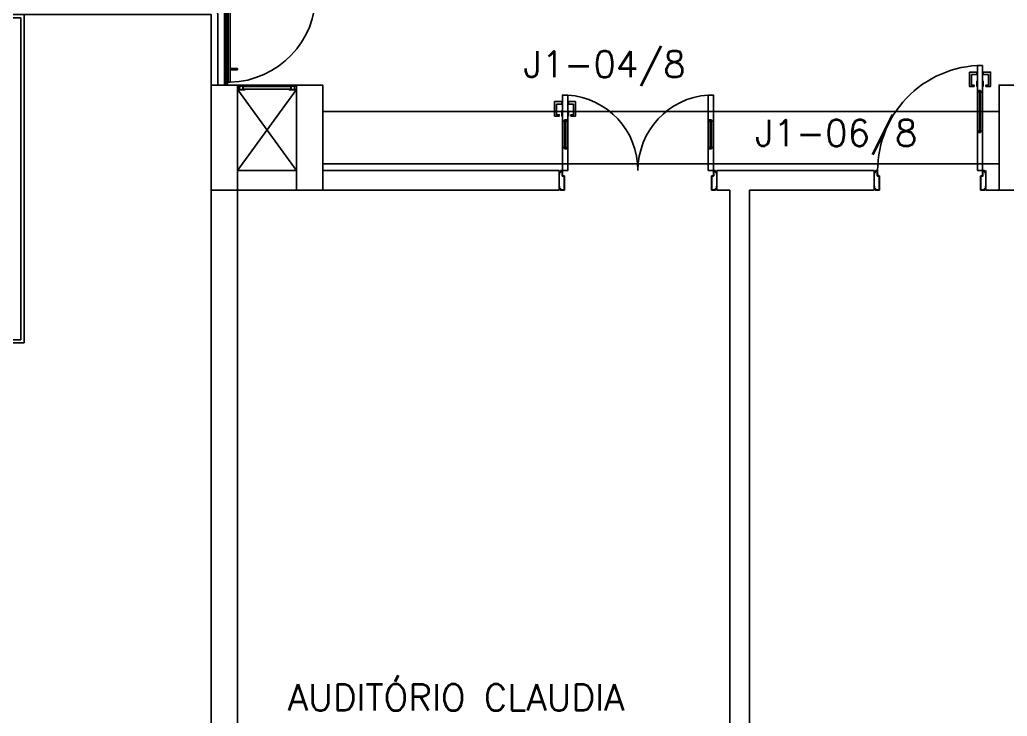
# Model space of a CAD drawing. Header units: millimetres. Extents: x 2801 to 3319, y 1187 to 1422.
# Drawn here: x 2976.87 to 2984.39, y 1346.27 to 1351.57 of the extents above; entities that cross this region are included whole.
import ezdxf

# ---------------------------------------------------------------- set-up
doc = ezdxf.new("R2010")
doc.units = ezdxf.units.MM
doc.linetypes.add('DASHDOT2', pattern=[0.5, 0.25, -0.125, 0, -0.125])
doc.linetypes.add('HIDDEN', pattern=[0.375, 0.25, -0.125])
for name, color, linetype in [('AR-ALV', 2, 'Continuous'), ('AR-CORRIMAO-V', 2, 'Continuous'), ('AR-DASH', 1, 'DASHDOT2'), ('AR-ESCADA', 2, 'Continuous'), ('AR-ESQ', 1, 'Continuous'), ('AR-ESTC', 3, 'Continuous'), ('AR-PISO', 1, 'Continuous'), ('AR-PORTA', 1, 'Continuous'), ('AR-PROJ', 1, 'HIDDEN'), ('AR-SHAFT', 1, 'Continuous'), ('AR-TXTCONG', 2, 'Continuous'), ('AR-VIDRO', 1, 'Continuous'), ('DT-ESQ-BAGUETE-C', 2, 'Continuous'), ('DT-ESQ-PERFIL CADEIRA-C', 2, 'Continuous'), ('DT-ESQ-PERFIL CADEIRA-V', 1, 'Continuous'), ('DT-ESQ-VENEZIANA-C', 2, 'Continuous'), ('DT-ESQ-VENEZIANA-V', 2, 'Continuous'), ('ELEV1', 2, 'Continuous'), ('ENDEREÇO', 2, 'Continuous'), ('maçaneta', 1, 'Continuous'), ('montantes', 1, 'Continuous'), ('mov', 1, 'Continuous'), ('PM-PERFIL U-C', 2, 'Continuous'), ('PM-VIDRO', 1, 'Continuous'), ('pm1', 2, 'Continuous'), ('pm2', 2, 'Continuous'), ('TEXTO', 2, 'Continuous')]:
    doc.layers.add(name, color=color, linetype=linetype)
doc.styles.add('S12', font='simplex.shx', dxfattribs={"width": 1.1, "height": 0.12})
doc.styles.add('UNB-100', font='simplex.shx', dxfattribs={"height": 0.2})
doc.styles.add('UNB1-100', font='simplex.shx', dxfattribs={"height": 0.2})

# ---------------------------------------------------------------- blocks, each defined once
blk = doc.blocks.new('EF01-P')
at = {"layer": 'DT-ESQ-BAGUETE-C', "ltscale": 0.1}
for points in [[(0.0015, 0.035), (0.015, 0.035), (0.015, 0.0335), (0.0015, 0.0335), (0.0015, 0.005), (0.015, 0.005), (0.015, 0.0035), (0.0015, 0.0035, -0.414214), (0, 0.005), (0, 0.0335, -0.414214)], [(0.4485, 0.035), (0.435, 0.035), (0.435, 0.0335), (0.4485, 0.0335), (0.4485, 0.005), (0.435, 0.005), (0.435, 0.0035), (0.4485, 0.0035, 0.414214), (0.45, 0.005), (0.45, 0.0335, 0.414214)]]:
    blk.add_lwpolyline(points, format="xyb", close=True, dxfattribs=at)
at = {"layer": 'DT-ESQ-PERFIL CADEIRA-C', "color": 2, "ltscale": 0.1}
for points in [[(0.01, 0.0015), (0.01, 0.003), (0.0015, 0.003, 1), (0.0015, 0), (0.015, 0, 0.414214), (0.0165, 0.0015), (0.0165, 0.0335), (0.043, 0.0335)], [(0.407, 0.0065), (0.432, 0.0065), (0.432, 0.0165), (0.4335, 0.0165), (0.4335, 0.0065, -0.414214), (0.432, 0.005), (0.407, 0.005), (0.3935, 0.005, -1), (0.3935, 0.008), (0.407, 0.008), (0.407, 0.02), (0.407, 0.032), (0.3935, 0.032, -1), (0.3935, 0.035), (0.407, 0.035), (0.4335, 0.035, -0.414214), (0.435, 0.0335), (0.435, 0.0015), (0.4485, 0.0015)]]:
    blk.add_lwpolyline(points, format="xyb", dxfattribs=at)
at = {"layer": 'DT-ESQ-PERFIL CADEIRA-C', "ltscale": 0.1}
for points in [[(0.043, 0.0065), (0.018, 0.0065), (0.018, 0.0165), (0.0165, 0.0165), (0.0165, 0.0065, 0.414214), (0.018, 0.005), (0.043, 0.005), (0.0565, 0.005, 1), (0.0565, 0.008), (0.043, 0.008), (0.043, 0.02), (0.043, 0.032), (0.0565, 0.032, 1), (0.0565, 0.035), (0.043, 0.035), (0.0165, 0.035, 0.414214), (0.015, 0.0335), (0.015, 0.0015), (0.0015, 0.0015)], [(0.0415, 0.02), (0.0415, 0.032, -0.414214), (0.043, 0.0335), (0.0565, 0.0335)], [(0.0415, 0.02), (0.0415, 0.008, 0.414214), (0.043, 0.0065), (0.0565, 0.0065)], [(0.4085, 0.02), (0.4085, 0.032, 0.414214), (0.407, 0.0335), (0.3935, 0.0335)], [(0.4085, 0.02), (0.4085, 0.008, -0.414214), (0.407, 0.0065), (0.3935, 0.0065)], [(0.44, 0.0015), (0.44, 0.003), (0.4485, 0.003, -1), (0.4485, 0), (0.435, 0, -0.414214), (0.4335, 0.0015), (0.4335, 0.0335), (0.407, 0.0335)]]:
    blk.add_lwpolyline(points, format="xyb", dxfattribs=at)
at = {"layer": 'DT-ESQ-PERFIL CADEIRA-V', "ltscale": 0.1}
blk.add_line((0.015, 0), (0.435, 0), dxfattribs=at)
at = {"layer": 'DT-ESQ-VENEZIANA-C', "ltscale": 0.1}
for p, q in [((0.043, 0.0105), (0.407, 0.0105)), ((0.043, 0.009), (0.407, 0.009))]:
    blk.add_line(p, q, dxfattribs=at)
at = {"layer": 'DT-ESQ-VENEZIANA-V', "ltscale": 0.1}
blk.add_line((0.043, 0.031), (0.407, 0.031), dxfattribs=at)
blk = doc.blocks.new('PV1')
at = {"layer": 'AR-VIDRO'}
for p, q in [((0.6825, 0.02), (0.005, 0.02)), ((0.6825, 0.005), (0.005, 0.005)), ((0.0215, 0.0443), (0.0215, 0.0293)), ((0.0215, 0.0443), (0.6875, 0.0443)), ((0.0215, 0.0293), (0.6875, 0.0293)), ((2.7035, 0.0443), (2.0375, 0.0443)), ((2.7035, 0.0293), (2.0375, 0.0293)), ((2.0425, 0.02), (2.72, 0.02)), ((2.0425, 0.005), (2.72, 0.005)), ((2.7035, 0.0443), (2.7035, 0.0293))]:
    blk.add_line(p, q, dxfattribs=at)
at = {"layer": 'maçaneta'}
for p, q in [((0.1165, 0.0993), (0.1265, 0.0993)), ((0.1165, 0.0493), (0.1165, 0.0993)), ((0.1265, 0.0493), (0.1265, 0.0993)), ((2.5985, 0.0493), (2.5985, 0.0993)), ((2.6085, 0.0993), (2.5985, 0.0993)), ((2.6085, 0.0493), (2.6085, 0.0993)), ((0.1115, 0.0443), (0.1115, 0.0493)), ((0.1115, 0.0493), (0.1315, 0.0493)), ((0.1315, 0.0443), (0.1315, 0.0493)), ((2.6135, 0.0493), (2.5935, 0.0493)), ((2.5935, 0.0443), (2.5935, 0.0493)), ((2.6135, 0.0443), (2.6135, 0.0493))]:
    blk.add_line(p, q, dxfattribs=at)
at = {"layer": 'montantes'}
for p, q in [((0, 0), (0, 0.025)), ((0, 0.025), (0.02, 0.025)), ((0, 0), (0.02, 0)), ((0.005, 0.005), (0.005, 0.02)), ((0.02, 0.02), (0.02, 0.025)), ((0.02, 0), (0.02, 0.005)), ((0.6425, 0.0493), (0.6925, 0.0493)), ((0.6425, 0.025), (0.6925, 0.025)), ((0.6875, 0.025), (0.6675, 0.025)), ((0.6675, 0.02), (0.6675, 0.025)), ((0.6675, 0), (0.6675, 0.005)), ((0.6875, 0), (0.6675, 0)), ((0.6825, 0.005), (0.6825, 0.02)), ((0.6875, 0.0443), (0.6875, 0.0293)), ((0.6875, 0), (0.6875, 0.025)), ((0.6925, 0.0493), (0.6925, 0.025)), ((2.0325, 0.0493), (2.0325, 0.025)), ((2.0825, 0.0493), (2.0325, 0.0493)), ((2.0825, 0.025), (2.0325, 0.025)), ((2.0375, 0.0443), (2.0375, 0.0293)), ((2.0375, 0.025), (2.0575, 0.025)), ((2.0375, 0), (2.0375, 0.025)), ((2.0375, 0), (2.0575, 0)), ((2.0425, 0.005), (2.0425, 0.02)), ((2.0575, 0.02), (2.0575, 0.025)), ((2.0575, 0), (2.0575, 0.005)), ((2.705, 0.02), (2.705, 0.025)), ((2.725, 0.025), (2.705, 0.025)), ((2.705, 0), (2.705, 0.005)), ((2.725, 0), (2.705, 0)), ((2.72, 0.005), (2.72, 0.02)), ((2.725, 0), (2.725, 0.025))]:
    blk.add_line(p, q, dxfattribs=at)
for centre in [(0.6925, 0.02), (2.0325, 0.02)]:
    blk.add_circle(centre, 0.005, dxfattribs=at)
for centre, start, end in [((0.6425, 0.0443), 90, 180), ((0.6425, 0.03), 180, 270), ((2.0825, 0.0443), 0, 90), ((2.0825, 0.03), 270, 0)]:
    blk.add_arc(centre, 0.005, start, end, dxfattribs=at)
at = {"layer": 'mov'}
for centre, start, end in [((0.692, 0.025), 0, 178.35472), ((2.033, 0.025), 1.64528, 180)]:
    blk.add_arc(centre, 0.6705, start, end, dxfattribs=at)
blk = doc.blocks.new('PM3V-B')
at = {"layer": 'maçaneta'}
for points in [[(0.02, 0.9), (-0.035, 0.9), (-0.035, 0.79), (0, 0.79), (0, 0.8), (-0.02, 0.8), (-0.02, 0.8785, -0.414214), (-0.0185, 0.88), (0.02, 0.88)], [(0.125, 0.9), (0.07, 0.9), (0.07, 0.88), (0.1085, 0.88, -0.414214), (0.11, 0.8785), (0.11, 0.8), (0.09, 0.8), (0.09, 0.79), (0.125, 0.79)]]:
    blk.add_lwpolyline(points, format="xyb", close=True, dxfattribs=at)
for points in [[(0.02, 0.79), (0.02, 0.83), (0.025, 0.83), (0.025, 0.79)], [(0.07, 0.79), (0.07, 0.83), (0.065, 0.83), (0.065, 0.79)]]:
    blk.add_lwpolyline(points, close=True, dxfattribs=at)
at = {"layer": 'mov'}
blk.add_arc((0.025, 0.15), 0.8, 356.84716, 90, dxfattribs=at)
at = {"layer": 'PM-PERFIL U-C'}
for p, q in [((0, 0.12), (0, 0.1385)), ((0.002, 0.12), (0, 0.12)), ((0.0015, 0.14), (0.01, 0.14)), ((0.002, 0.138), (0.002, 0.12)), ((0.0105, 0.138), (0.002, 0.138)), ((0.01, 0.14), (0.01, 0.1485)), ((0.0115, 0.15), (0.0235, 0.15)), ((0.012, 0.148), (0.012, 0.1395)), ((0.023, 0.148), (0.012, 0.148)), ((0.023, 0.1085), (0.023, 0.148)), ((0.038, 0.107), (0.0245, 0.107)), ((0.025, 0.15), (0.025, 0.109)), ((0.025, 0.1485), (0.025, 0.109)), ((0.025, 0.109), (0.035, 0.109)), ((0.0385, 0.109), (0.025, 0.109)), ((0.038, 0.107), (0.038, 0.002)), ((0.04, 0.1075), (0.04, 0.0015)), ((0.81, 0.1075), (0.81, 0.0015)), ((0.8115, 0.109), (0.825, 0.109)), ((0.812, 0.107), (0.8255, 0.107)), ((0.812, 0.107), (0.812, 0.002)), ((0.8252, 0.109), (0.8152, 0.109)), ((0.825, 0.1485), (0.825, 0.109)), ((0.8385, 0.15), (0.8265, 0.15)), ((0.827, 0.148), (0.838, 0.148)), ((0.827, 0.1085), (0.827, 0.148)), ((0.838, 0.148), (0.838, 0.1395)), ((0.8395, 0.138), (0.848, 0.138)), ((0.84, 0.14), (0.84, 0.1485)), ((0.8485, 0.14), (0.84, 0.14)), ((0.848, 0.138), (0.848, 0.12)), ((0.848, 0.12), (0.85, 0.12)), ((0.85, 0.12), (0.85, 0.1385)), ((0, 0.03), (0.002, 0.03)), ((0, 0.0115), (0, 0.03)), ((0.01, 0.01), (0.0015, 0.01)), ((0.002, 0.03), (0.002, 0.012)), ((0.002, 0.012), (0.0105, 0.012)), ((0.01, 0.0015), (0.01, 0.01)), ((0.0385, 0), (0.0115, 0)), ((0.012, 0.0105), (0.012, 0.002)), ((0.012, 0.002), (0.038, 0.002)), ((0.8115, 0), (0.8385, 0)), ((0.838, 0.002), (0.812, 0.002)), ((0.8152, 0), (0.8402, 0)), ((0.838, 0.0105), (0.838, 0.002)), ((0.848, 0.012), (0.8395, 0.012)), ((0.84, 0.0015), (0.84, 0.01)), ((0.84, 0.01), (0.8485, 0.01)), ((0.8402, 0.01), (0.8502, 0.01)), ((0.8402, 0), (0.8402, 0.01)), ((0.85, 0.03), (0.848, 0.03)), ((0.848, 0.03), (0.848, 0.012)), ((0.85, 0.0115), (0.85, 0.03))]:
    blk.add_line(p, q, dxfattribs=at)
for centre, start, end in [((0.0015, 0.1385), 90, 180), ((0.0115, 0.1485), 90, 180), ((0.0105, 0.1395), 270, 0), ((0.0245, 0.1085), 180, 270), ((0.0235, 0.1485), 360, 90), ((0.0385, 0.1075), 0, 90), ((0.8115, 0.1075), 90, 180), ((0.8265, 0.1485), 90, 180), ((0.8255, 0.1085), 270, 0), ((0.8395, 0.1395), 180, 270), ((0.8385, 0.1485), 0, 90), ((0.8485, 0.1385), 0, 90), ((0.0015, 0.0115), 180, 270), ((0.0115, 0.0015), 180, 270), ((0.0105, 0.0105), 0, 90), ((0.0385, 0.0015), 269.93864, 0), ((0.8115, 0.0015), 180, 270.06136), ((0.8395, 0.0105), 90, 180), ((0.8385, 0.0015), 270, 0), ((0.8485, 0.0115), 270, 0)]:
    blk.add_arc(centre, 0.0015, start, end, dxfattribs=at)
at = {"layer": 'PM-VIDRO'}
for p, q in [((0.04, 0.45), (0.04, 0.75)), ((0.05, 0.75), (0.05, 0.45))]:
    blk.add_line(p, q, dxfattribs=at)
at = {"layer": 'pm1'}
for p, q in [((0.025, 0.95), (0.065, 0.95)), ((0.025, 0.75), (0.025, 0.95)), ((0.065, 0.95), (0.065, 0.76)), ((0.065, 0.76), (0.04, 0.76)), ((0.04, 0.75), (0.04, 0.76)), ((0.05, 0.76), (0.05, 0.75)), ((0.065, 0.76), (0.065, 0.75)), ((0.04, 0.75), (0.025, 0.75)), ((0.065, 0.75), (0.05, 0.75)), ((0.025, 0.15), (0.025, 0.45)), ((0.04, 0.45), (0.025, 0.45)), ((0.04, 0.44), (0.04, 0.45)), ((0.065, 0.44), (0.04, 0.44)), ((0.065, 0.45), (0.05, 0.45)), ((0.05, 0.45), (0.05, 0.44)), ((0.065, 0.45), (0.065, 0.44)), ((0.065, 0.44), (0.065, 0.15)), ((0.065, 0.15), (0.025, 0.15))]:
    blk.add_line(p, q, dxfattribs=at)
at = {"layer": 'pm2'}
for p, q in [((0.025, 0.45), (0.025, 0.75)), ((0.065, 0.75), (0.065, 0.45))]:
    blk.add_line(p, q, dxfattribs=at)
blk = doc.blocks.new('marco-d')
at = {"layer": 'PM-PERFIL U-C'}
for p, q in [((-0.0135, 0), (-0.0015, 0)), ((-0.025, -0.03), (-0.025, -0.0115)), ((-0.023, -0.03), (-0.025, -0.03)), ((-0.0235, -0.01), (-0.015, -0.01)), ((-0.0145, -0.012), (-0.023, -0.012)), ((-0.023, -0.012), (-0.023, -0.03)), ((-0.015, -0.01), (-0.015, -0.0015)), ((-0.002, -0.002), (-0.013, -0.002)), ((-0.013, -0.002), (-0.013, -0.0105)), ((-0.002, -0.0415), (-0.002, -0.002)), ((0.013, -0.043), (-0.0005, -0.043)), ((0, -0.0015), (0, -0.041)), ((0.0135, -0.041), (0, -0.041)), ((0.013, -0.043), (0.013, -0.148)), ((0.015, -0.0425), (0.015, -0.1485)), ((-0.025, -0.1385), (-0.025, -0.12)), ((-0.025, -0.12), (-0.023, -0.12)), ((-0.015, -0.14), (-0.0235, -0.14)), ((-0.023, -0.12), (-0.023, -0.138)), ((-0.023, -0.138), (-0.0145, -0.138)), ((-0.015, -0.1485), (-0.015, -0.14)), ((0.0135, -0.15), (-0.0135, -0.15)), ((-0.013, -0.1395), (-0.013, -0.148)), ((-0.013, -0.148), (0.013, -0.148))]:
    blk.add_line(p, q, dxfattribs=at)
for centre, start, end in [((-0.0135, -0.0015), 90, 180), ((-0.0015, -0.0015), 360, 90), ((-0.0235, -0.0115), 90, 180), ((-0.0145, -0.0105), 270, 0), ((-0.0005, -0.0415), 180, 270), ((0.0135, -0.0425), 0, 90), ((-0.0235, -0.1385), 180, 270), ((-0.0135, -0.1485), 180, 270), ((-0.0145, -0.1395), 0, 90), ((0.0135, -0.1485), 269.93864, 0)]:
    blk.add_arc(centre, 0.0015, start, end, dxfattribs=at)
blk = doc.blocks.new('marco-e')
at = {"layer": 'PM-PERFIL U-C'}
for p, q in [((-0.015, -0.0425), (-0.015, -0.1485)), ((-0.0135, -0.041), (0, -0.041)), ((-0.013, -0.043), (0.0005, -0.043)), ((-0.013, -0.043), (-0.013, -0.148)), ((0, -0.0015), (0, -0.041)), ((0.0135, 0), (0.0015, 0)), ((0.002, -0.0415), (0.002, -0.002)), ((0.002, -0.002), (0.013, -0.002)), ((0.013, -0.002), (0.013, -0.0105)), ((0.0145, -0.012), (0.023, -0.012)), ((0.015, -0.01), (0.015, -0.0015)), ((0.0235, -0.01), (0.015, -0.01)), ((0.023, -0.012), (0.023, -0.03)), ((0.023, -0.03), (0.025, -0.03)), ((0.025, -0.03), (0.025, -0.0115)), ((-0.0135, -0.15), (0.0135, -0.15)), ((0.013, -0.148), (-0.013, -0.148)), ((0.013, -0.1395), (0.013, -0.148)), ((0.023, -0.138), (0.0145, -0.138)), ((0.015, -0.14), (0.0235, -0.14)), ((0.015, -0.1485), (0.015, -0.14)), ((0.025, -0.12), (0.023, -0.12)), ((0.023, -0.12), (0.023, -0.138)), ((0.025, -0.1385), (0.025, -0.12))]:
    blk.add_line(p, q, dxfattribs=at)
for centre, start, end in [((-0.0135, -0.0425), 90, 180), ((0.0015, -0.0015), 90, 180), ((0.0005, -0.0415), 270, 0), ((0.0145, -0.0105), 180, 270), ((0.0135, -0.0015), 0, 90), ((0.0235, -0.0115), 0, 90), ((-0.0135, -0.1485), 180, 270.06136), ((0.0145, -0.1395), 90, 180), ((0.0135, -0.1485), 270, 0), ((0.0235, -0.1385), 270, 0)]:
    blk.add_arc(centre, 0.0015, start, end, dxfattribs=at)
blk = doc.blocks.new('PM6V-B')
at = {"layer": 'maçaneta'}
for points in [[(1.075, 0.675), (1.13, 0.675), (1.13, 0.655), (1.0915, 0.655, 0.414214), (1.09, 0.6535), (1.09, 0.575), (1.11, 0.575), (1.11, 0.565), (1.075, 0.565)], [(1.18, 0.675), (1.235, 0.675), (1.235, 0.565), (1.2, 0.565), (1.2, 0.575), (1.22, 0.575), (1.22, 0.6535, 0.414214), (1.2185, 0.655), (1.18, 0.655)]]:
    blk.add_lwpolyline(points, format="xyb", close=True, dxfattribs=at)
for points in [[(1.13, 0.565), (1.13, 0.605), (1.135, 0.605), (1.135, 0.565)], [(1.18, 0.565), (1.18, 0.605), (1.175, 0.605), (1.175, 0.565)]]:
    blk.add_lwpolyline(points, close=True, dxfattribs=at)
at = {"layer": 'mov'}
for centre, start, end in [((0.025, 0.1514), 359.86061, 86.01115), ((1.175, 0.1514), 93.98885, 180.13939)]:
    blk.add_arc(centre, 0.575, start, end, dxfattribs=at)
at = {"layer": 'PM-VIDRO'}
for p, q in [((0.04, 0.325), (0.04, 0.525)), ((0.05, 0.525), (0.05, 0.325)), ((1.15, 0.525), (1.15, 0.325)), ((1.16, 0.325), (1.16, 0.525))]:
    blk.add_line(p, q, dxfattribs=at)
at = {"layer": 'pm1'}
for p, q in [((0.065, 0.535), (0.04, 0.535)), ((0.04, 0.525), (0.04, 0.535)), ((0.05, 0.535), (0.05, 0.525)), ((0.065, 0.535), (0.065, 0.525)), ((1.135, 0.535), (1.135, 0.525)), ((1.135, 0.535), (1.16, 0.535)), ((1.15, 0.535), (1.15, 0.525)), ((1.16, 0.525), (1.16, 0.535)), ((0.04, 0.525), (0.025, 0.525)), ((0.065, 0.525), (0.05, 0.525)), ((1.135, 0.525), (1.15, 0.525)), ((1.16, 0.525), (1.175, 0.525)), ((0.04, 0.325), (0.025, 0.325)), ((0.04, 0.315), (0.04, 0.325)), ((0.065, 0.315), (0.04, 0.315)), ((0.065, 0.325), (0.05, 0.325)), ((0.05, 0.325), (0.05, 0.315)), ((0.065, 0.325), (0.065, 0.315)), ((1.135, 0.325), (1.135, 0.315)), ((1.135, 0.325), (1.15, 0.325)), ((1.135, 0.315), (1.16, 0.315)), ((1.15, 0.325), (1.15, 0.315)), ((1.16, 0.315), (1.16, 0.325)), ((1.16, 0.325), (1.175, 0.325))]:
    blk.add_line(p, q, dxfattribs=at)
for points in [[(0.025, 0.525), (0.025, 0.725), (0.065, 0.725), (0.065, 0.525)], [(1.175, 0.525), (1.175, 0.725), (1.135, 0.725), (1.135, 0.525)], [(0.065, 0.325), (0.065, 0.15), (0.025, 0.15), (0.025, 0.325)], [(1.135, 0.325), (1.135, 0.15), (1.175, 0.15), (1.175, 0.325)]]:
    blk.add_lwpolyline(points, dxfattribs=at)
at = {"layer": 'pm2'}
for p, q in [((0.025, 0.325), (0.025, 0.525)), ((0.065, 0.525), (0.065, 0.325)), ((1.135, 0.525), (1.135, 0.325)), ((1.175, 0.325), (1.175, 0.525))]:
    blk.add_line(p, q, dxfattribs=at)
at = {"layer": 'pm1'}
for name, p in [('marco-d', (0.025, 0.15)), ('marco-e', (1.175, 0.15))]:
    blk.add_blockref(name, p, dxfattribs=at)
blk = doc.blocks.new('ES-2P-2PAV-M')
at = {"layer": 'AR-ALV'}
for p, q in [((2.1081, -2.19), (1.425, -2.19)), ((1.425, -4.69), (1.425, -2.19)), ((3.725, -2.19), (3.4019, -2.19)), ((3.725, -4.69), (3.725, -2.19)), ((2.1081, -2.3587), (1.575, -2.3587)), ((1.575, -4.54), (1.575, -2.3587)), ((3.575, -2.3587), (3.4019, -2.3587)), ((3.575, -4.54), (3.575, -2.3587)), ((3.575, -4.54), (1.575, -4.54)), ((3.725, -4.69), (1.425, -4.69))]:
    blk.add_line(p, q, dxfattribs=at)
at = {"layer": 'AR-CORRIMAO-V'}
for p, q in [((2.425, 2.0134), (2.425, -0.54)), ((0.875, -0.49), (0.875, 1.0088)), ((0.925, -0.49), (0.925, 1.045)), ((-0.1, -0.0025), (-0.1, -0.54)), ((-0.05, -0.0025), (-0.05, -0.54)), ((5.2, -0.0025), (5.2, -0.54)), ((5.25, -0.0025), (5.25, -0.54)), ((0.775, -0.59), (0, -0.59)), ((2.425, -0.54), (2.425, -0.665)), ((2.475, -0.54), (2.475, -0.665)), ((2.725, -0.59), (5.15, -0.59)), ((0.775, -0.64), (0, -0.64)), ((2.725, -0.64), (5.15, -0.64)), ((1.5267, -2.09), (0, -2.09)), ((5.15, -2.09), (3.6233, -2.09)), ((1.5267, -2.14), (0, -2.14)), ((5.15, -2.14), (3.6233, -2.14)), ((-0.1, -2.19), (-0.1, -2.725)), ((-0.05, -2.19), (-0.05, -2.725)), ((5.2, -2.19), (5.2, -2.725)), ((5.25, -2.19), (5.25, -2.725))]:
    blk.add_line(p, q, dxfattribs=at)
for centre, radius, start, end in [((0.775, -0.49), 0.15, 270, 0), ((0.775, -0.49), 0.1, 270, 0), ((0, -0.54), 0.1, 179.99999, 270), ((0, -0.54), 0.05, 179.99999, 270), ((2.725, -0.54), 0.1, 179.99999, 270), ((2.725, -0.54), 0.05, 179.99999, 270), ((5.15, -0.54), 0.1, 270, 0.00001), ((5.15, -0.54), 0.05, 270, 0.00001), ((2.45, -0.665), 0.025, 180, 0), ((0, -2.19), 0.1, 90, 180), ((1.5267, -2.19), 0.1, 0, 90), ((3.6233, -2.19), 0.1, 90, 180), ((5.15, -2.19), 0.1, 360, 90), ((0, -2.19), 0.05, 90, 180), ((1.5267, -2.19), 0.05, 0, 90), ((3.6233, -2.19), 0.05, 90, 180), ((5.15, -2.19), 0.05, 360, 90)]:
    blk.add_arc(centre, radius, start, end, dxfattribs=at)
at = {"layer": 'AR-DASH'}
for p, q in [((1.6739, 1.4491), (2.5948, 2.1409)), ((1.5526, 1.3778), (1.675, 1.56)), ((1.675, 1.56), (1.6739, 1.4491)), ((0.5174, 0.7502), (1.5526, 1.499)), ((1.5526, 1.499), (1.5526, 1.3778))]:
    blk.add_line(p, q, dxfattribs=at)
at = {"layer": 'AR-ESTC'}
for p, q in [((1.45, -4.665), (1.45, -2.215)), ((1.45, -2.215), (1.55, -2.215)), ((1.55, -4.665), (1.55, -2.215)), ((3.6, -4.665), (3.6, -2.215)), ((3.7, -2.215), (3.6, -2.215)), ((3.7, -4.665), (3.7, -2.215)), ((1.55, -4.665), (1.45, -4.665)), ((3.6, -4.665), (3.7, -4.665))]:
    blk.add_line(p, q, dxfattribs=at)
blk.add_lwpolyline([(2.475, 2.46), (2.475, -0.54), (2.675, -0.54), (2.675, 2.46)], close=True, dxfattribs=at)
at = {"layer": 'AR-PISO', "color": 2}
for p, q in [((2.425, 1.86), (2.2209, 1.86)), ((2.425, 1.56), (1.8215, 1.56)), ((2.425, 1.26), (1.287, 1.26)), ((2.425, 0.96), (0.925, 0.96)), ((2.425, 0.66), (0.925, 0.66)), ((2.425, 0.36), (0.925, 0.36)), ((2.425, 0.06), (0.925, 0.06)), ((2.425, -0.24), (0.925, -0.24)), ((2.425, -0.54), (0.9164, -0.54)), ((2.425, -0.54), (0.925, -0.54))]:
    blk.add_line(p, q, dxfattribs=at)
at = {"layer": 'AR-PISO'}
for p, q in [((0, -0.0025), (0, -0.54)), ((0, -0.0025), (0, -0.54)), ((5.15, -0.0025), (5.15, -0.54)), ((5.15, -0.0025), (5.15, -0.54)), ((5.15, -0.0025), (5.15, -0.54)), ((0.8616, -0.54), (0, -0.54)), ((2.675, -0.54), (5.15, -0.54)), ((1.425, -2.19), (0, -2.19)), ((0, -2.19), (0, -2.725)), ((3.3366, -2.19), (2.1734, -2.19)), ((5.15, -2.19), (3.725, -2.19)), ((5.15, -2.19), (5.15, -2.725))]:
    blk.add_line(p, q, dxfattribs=at)
at = {"layer": 'AR-PROJ'}
for p, q in [((4.275, 4.01), (0.875, 4.01)), ((0.875, 1.0088), (0.875, 4.01)), ((4.275, -0.54), (4.275, 4.01)), ((4.225, 3.96), (0.925, 3.96)), ((0.925, 1.045), (0.925, 3.96)), ((4.225, -0.54), (4.225, 3.96)), ((2.425, 2.46), (2.425, 2.585)), ((2.475, 2.46), (2.475, 2.585)), ((2.675, 2.46), (2.675, 2.585)), ((2.725, 2.46), (2.725, 2.585)), ((2.425, 2.46), (0.925, 2.46)), ((2.425, 2.46), (2.425, 2.0134)), ((2.725, 2.46), (4.225, 2.46)), ((2.725, 2.46), (2.725, -0.54)), ((2.425, 2.16), (0.925, 2.16)), ((2.725, 2.16), (4.225, 2.16)), ((2.2209, 1.86), (0.925, 1.86)), ((2.725, 1.86), (4.225, 1.86)), ((1.8215, 1.56), (0.925, 1.56)), ((2.725, 1.56), (4.225, 1.56)), ((1.2222, 1.26), (0.925, 1.26)), ((2.725, 1.26), (4.225, 1.26)), ((2.725, 0.96), (4.225, 0.96)), ((2.725, 0.66), (4.225, 0.66)), ((2.725, 0.36), (4.225, 0.36)), ((2.725, 0.06), (4.225, 0.06)), ((2.725, -0.24), (4.225, -0.24))]:
    blk.add_line(p, q, dxfattribs=at)
for centre in [(2.45, 2.585), (2.7, 2.585)]:
    blk.add_arc(centre, 0.025, 0, 180, dxfattribs=at)
at = {"layer": 'AR-TXTCONG'}
for p, q in [((1.6968, -0.7005), (1.4847, -0.9127)), ((1.6968, -0.7005), (1.9089, -0.9127)), ((1.6618, -0.8345), (1.5342, -0.9622)), ((1.6618, -0.8345), (1.6618, -1.1582)), ((1.7318, -0.8345), (1.8594, -0.9622)), ((1.7318, -0.8345), (1.7318, -1.1582)), ((1.5342, -0.9622), (1.4847, -0.9127)), ((1.9089, -0.9127), (1.8594, -0.9622)), ((1.6618, -1.1582), (1.7318, -1.1582))]:
    blk.add_line(p, q, dxfattribs=at)
at = {"layer": 'ELEV1'}
for p, q in [((2.1081, -2.3587), (2.1081, -2.19)), ((2.1734, -2.19), (2.1081, -2.19)), ((2.1734, -2.3587), (2.1734, -2.19)), ((3.3366, -2.3587), (3.3366, -2.19)), ((3.3366, -2.19), (3.4019, -2.19)), ((3.4019, -2.3587), (3.4019, -2.19)), ((3.205, -2.4184), (3.205, -2.3002)), ((3.205, -2.3002), (3.3366, -2.3002)), ((3.3366, -2.3002), (3.3366, -2.4184)), ((2.1081, -2.3587), (2.1734, -2.3587)), ((2.3467, -2.3404), (2.3209, -2.3404)), ((2.3467, -2.3404), (2.3209, -2.3404)), ((2.3209, -2.3404), (2.3209, -2.435)), ((2.3467, -2.3404), (2.3467, -2.435)), ((3.1695, -2.435), (3.1695, -2.3404)), ((3.1695, -2.3404), (3.1952, -2.3404)), ((3.1952, -2.435), (3.1952, -2.3404)), ((3.4019, -2.3587), (3.3366, -2.3587)), ((1.8673, -2.4107), (1.9277, -2.4107)), ((1.8673, -2.4107), (1.8673, -2.4711)), ((2.323, -2.4412), (2.323, -2.4669)), ((2.7699, -2.4412), (2.323, -2.4412)), ((2.323, -2.4669), (2.7699, -2.4669)), ((2.3261, -2.435), (2.3467, -2.435)), ((2.7463, -2.473), (2.7463, -2.4988)), ((3.188, -2.473), (2.7463, -2.473)), ((2.7699, -2.4669), (2.7699, -2.4412)), ((3.1901, -2.435), (3.1695, -2.435)), ((3.188, -2.4988), (3.188, -2.473)), ((3.1901, -2.5162), (3.1901, -2.435)), ((3.2331, -2.4184), (3.205, -2.4184)), ((3.2827, -2.4107), (3.2275, -2.4107)), ((3.2331, -2.5162), (3.2331, -2.4184)), ((3.2827, -2.4107), (3.2827, -2.4659)), ((3.3366, -2.4184), (3.3085, -2.4184)), ((1.575, -2.5162), (3.575, -2.5162)), ((3.475, -2.5162), (1.675, -2.5162)), ((1.9661, -2.5471), (1.9661, -2.6808)), ((2.7463, -2.4988), (3.188, -2.4988)), ((3.1901, -2.5162), (3.2107, -2.5162)), ((3.2107, -2.5162), (3.2107, -2.4957)), ((3.2612, -2.5162), (3.2331, -2.5162)), ((1.9301, -2.6037), (1.9301, -2.578)), ((1.9301, -2.6356), (1.9301, -2.6098)), ((1.675, -2.6587), (1.575, -2.6587)), ((1.6853, -2.6587), (1.675, -2.6587)), ((1.6853, -2.6587), (1.675, -2.6587)), ((1.675, -4.003), (1.675, -2.6587)), ((1.6853, -4.003), (1.6853, -2.6587)), ((1.9661, -2.6808), (1.9661, -4.4246)), ((1.9918, -2.6808), (1.9918, -4.3988)), ((3.1952, -2.6808), (3.1952, -2.9003)), ((3.2209, -2.6808), (3.2209, -2.9003)), ((1.7501, -2.7322), (1.6853, -2.7322)), ((1.8941, -2.722), (1.7501, -2.722)), ((1.7501, -2.722), (1.7501, -2.7909)), ((1.7501, -2.7806), (1.8941, -2.7806)), ((1.8941, -2.722), (1.8941, -2.7909)), ((1.9249, -2.7322), (1.8941, -2.7322)), ((1.9249, -2.7909), (1.9249, -2.7322)), ((1.6853, -2.7909), (1.9249, -2.7909)), ((1.9147, -2.8223), (1.9321, -2.8223)), ((1.9661, -2.8223), (1.9321, -2.8223)), ((1.9321, -2.8223), (1.9321, -2.8848)), ((1.9321, -2.8848), (1.7295, -2.8848)), ((1.7295, -2.8848), (1.7295, -2.9473)), ((1.9661, -2.8848), (1.9321, -2.8848)), ((3.1952, -2.9003), (3.1952, -4.3988)), ((1.7295, -2.9473), (1.7604, -2.9473)), ((1.9661, -2.9473), (1.7604, -2.9473)), ((1.7604, -2.9473), (1.7604, -2.9663)), ((1.8374, -2.9663), (1.7604, -2.9663)), ((1.8374, -2.9473), (1.8374, -2.9663)), ((1.9321, -2.9473), (1.9321, -3.7145)), ((1.7912, -3.0172), (1.7809, -3.0172)), ((1.7809, -3.0172), (1.7809, -3.408)), ((1.7912, -3.0172), (1.7912, -3.408)), ((1.8221, -3.0274), (1.7912, -3.0274)), ((1.8221, -3.0274), (1.8529, -3.0274)), ((1.8529, -3.0172), (1.8632, -3.0172)), ((1.8529, -3.0172), (1.8529, -3.408)), ((1.8632, -3.0172), (1.8632, -3.408)), ((3.2209, -3.0546), (3.2209, -4.4246)), ((1.742, -3.1074), (1.6853, -3.1074)), ((1.742, -3.1254), (1.742, -3.1074)), ((1.7604, -3.1254), (1.742, -3.1254)), ((1.7604, -3.1582), (1.7604, -3.1254)), ((1.742, -3.2998), (1.742, -3.3178)), ((1.7604, -3.2998), (1.742, -3.2998)), ((1.7604, -3.267), (1.7604, -3.2998)), ((1.742, -3.3178), (1.6853, -3.3178)), ((1.7501, -3.4373), (1.7501, -3.3355)), ((1.7809, -3.3355), (1.7501, -3.3355)), ((1.9661, -3.3355), (1.8632, -3.3355)), ((1.9661, -3.4373), (1.7501, -3.4373)), ((1.7912, -3.408), (1.7809, -3.408)), ((1.8221, -3.3977), (1.7912, -3.3977)), ((1.8221, -3.3977), (1.8529, -3.3977)), ((1.8529, -3.408), (1.8632, -3.408)), ((1.7295, -3.7145), (1.7604, -3.7145)), ((1.7295, -3.777), (1.7295, -3.7145)), ((1.8374, -3.6955), (1.7604, -3.6955)), ((1.7604, -3.7145), (1.7604, -3.6955)), ((1.9661, -3.7145), (1.7604, -3.7145)), ((1.8374, -3.7145), (1.8374, -3.6955)), ((1.9321, -3.777), (1.7295, -3.777)), ((1.9661, -3.777), (1.9321, -3.777)), ((1.9321, -3.8394), (1.9321, -3.777)), ((1.6853, -3.8709), (1.9249, -3.8709)), ((1.7501, -3.9398), (1.7501, -3.8709)), ((1.7501, -3.8812), (1.8941, -3.8812)), ((1.8941, -3.9398), (1.8941, -3.8709)), ((1.9147, -3.8394), (1.9321, -3.8394)), ((1.9249, -3.8709), (1.9249, -3.9295)), ((1.9661, -3.8394), (1.9321, -3.8394)), ((1.7501, -3.9295), (1.6853, -3.9295)), ((1.8941, -3.9398), (1.7501, -3.9398)), ((1.9249, -3.9295), (1.8941, -3.9295)), ((1.675, -4.003), (1.575, -4.003)), ((1.6853, -4.003), (1.675, -4.003)), ((1.9661, -4.4246), (3.2209, -4.4246)), ((1.9918, -4.3988), (3.1952, -4.3988))]:
    blk.add_line(p, q, dxfattribs=at)
at = {"layer": 'ELEV1', "ltscale": 7.5}
for p, q in [((1.8915, -2.4669), (1.8915, -2.4412)), ((1.8915, -2.4412), (2.2716, -2.4412)), ((2.2716, -2.4669), (1.8915, -2.4669)), ((1.8915, -2.4988), (1.8915, -2.473)), ((1.8915, -2.473), (2.2716, -2.473)), ((2.2716, -2.4988), (1.8915, -2.4988)), ((2.2716, -2.578), (1.9301, -2.578)), ((2.2716, -2.6037), (1.9301, -2.6037)), ((2.2716, -2.6098), (1.9301, -2.6098)), ((2.2716, -2.6356), (1.9301, -2.6356))]:
    blk.add_line(p, q, dxfattribs=at)
at = {"layer": 'ELEV1'}
for points in [[(2.2769, -2.4184), (2.305, -2.4184), (2.4151, -2.4669), (2.1734, -2.3002), (2.1734, -2.4184), (2.2015, -2.4184)], [(3.1952, -2.5471), (3.1952, -2.6078), (3.1695, -2.6078), (3.1695, -2.6808), (3.2209, -2.6808), (3.2209, -2.5471), (1.9661, -2.5471)], [(1.9661, -2.6808), (2.3467, -2.6808), (2.3467, -2.5882), (2.3137, -2.5882)], [(3.1952, -2.9003), (3.2364, -2.9003), (3.2364, -3.0546), (3.1952, -3.0546)]]:
    blk.add_lwpolyline(points, dxfattribs=at)
for points in [[(3.2265, -2.2744), (3.2434, -2.2744), (3.2434, -2.2631), (3.2997, -2.2631), (3.2997, -2.2744), (3.3165, -2.2744), (3.3165, -2.2969), (3.2265, -2.2969)], [(2.323, -2.6098), (2.7699, -2.6098), (2.7699, -2.6356), (2.323, -2.6356)], [(2.7463, -2.578), (3.188, -2.578), (3.188, -2.6037), (2.7463, -2.6037)]]:
    blk.add_lwpolyline(points, close=True, dxfattribs=at)
for points in [[(1.8139, -2.8351), (1.8149, -2.8351, 0.414214), (1.8169, -2.833), (1.8169, -2.8069, 0.388879), (1.8122, -2.8018), (1.7758, -2.7986), (1.7758, -2.7909), (1.8684, -2.7909), (1.8684, -2.7986), (1.8319, -2.8018, 0.388879), (1.8272, -2.8069), (1.8272, -2.833, 0.414214), (1.8293, -2.8351), (1.8303, -2.8351), (1.8303, -2.868), (1.8139, -2.868)], [(1.8139, -3.8266), (1.8149, -3.8266, -0.414214), (1.8169, -3.8287), (1.8169, -3.8549, -0.388879), (1.8122, -3.86), (1.7758, -3.8632), (1.7758, -3.8709), (1.8684, -3.8709), (1.8684, -3.8632), (1.8319, -3.86, -0.388879), (1.8272, -3.8549), (1.8272, -3.8287, -0.414214), (1.8293, -3.8266), (1.8303, -3.8266), (1.8303, -3.7937), (1.8139, -3.7937)]]:
    blk.add_lwpolyline(points, format="xyb", close=True, dxfattribs=at)
for start, end in [(120, 240), (300, 60)]:
    blk.add_arc((1.8221, -3.2126), 0.0823, start, end, dxfattribs=at)
at = {"layer": 'AR-TXTCONG', "style": 'S12', "text_generation_flag": 6}
for s, p in [('34', (3.9338, 2.5633)), ('33', (2.0879, 2.2328)), ('35', (3.9407, 2.2328)), ('32', (2.0788, 1.9328)), ('36', (3.935, 1.9328)), ('31', (2.0617, 1.6328)), ('37', (3.9407, 1.6328)), ('30', (2.056, 1.3328)), ('38', (3.9465, 1.3328)), ('29', (2.056, 1.0328)), ('39', (3.9407, 1.0328)), ('28', (2.0617, 0.7328)), ('40', (3.9407, 0.7328)), ('27', (2.056, 0.4328)), ('41', (3.9465, 0.4328)), ('26', (2.0502, 0.1328)), ('42', (3.9179, 0.1328)), ('25', (2.056, -0.1672)), ('43', (3.929, -0.1672)), ('24', (2.056, -0.4672)), ('44', (3.9179, -0.4672)), ('23', (2.0228, -0.744)), ('sobe', (1.4488, -1.3835))]:
    blk.add_text(s, height=0.12, rotation=180, dxfattribs=at).set_placement(p)

msp = doc.modelspace()

# ---------------------------------------------------------------- linework, layer by layer
at = {"layer": 'AR-ALV'}
for p, q in [((2978.9749, 1350.4248), (2978.5249, 1350.4248)), ((2979.1749, 1350.4248), (2980.9749, 1350.4248)), ((2980.9749, 1350.4248), (2980.9749, 1350.2748)), ((2982.1749, 1350.4248), (2983.3749, 1350.4248)), ((2982.1749, 1350.2748), (2982.1749, 1350.4248)), ((2983.3749, 1350.4248), (2983.3749, 1350.2748)), ((2984.2249, 1350.4248), (2984.2249, 1350.2748)), ((2978.3249, 1341.9498), (2978.3249, 1350.2748)), ((2978.9749, 1350.2748), (2978.5249, 1350.2748)), ((2978.5249, 1341.9498), (2978.5249, 1350.2748)), ((2980.9749, 1350.2748), (2979.1749, 1350.2748)), ((2982.2749, 1350.2748), (2982.1749, 1350.2748)), ((2982.2749, 1341.9498), (2982.2749, 1350.2748)), ((2982.4249, 1341.9498), (2982.4249, 1350.2748)), ((2982.4249, 1350.2748), (2983.3749, 1350.2748)), ((2984.3249, 1350.2748), (2984.2249, 1350.2748))]:
    msp.add_line(p, q, dxfattribs=at)
at = {"layer": 'AR-ESTC'}
for points in [[(2978.5249, 1351.0748), (2978.3249, 1351.0748), (2978.3249, 1350.2748), (2978.5249, 1350.2748)], [(2978.9749, 1351.0748), (2979.1749, 1351.0748), (2979.1749, 1350.2748), (2978.9749, 1350.2748)], [(2984.5249, 1351.0748), (2984.3249, 1351.0748), (2984.3249, 1350.2748), (2984.5249, 1350.2748)]]:
    msp.add_lwpolyline(points, close=True, dxfattribs=at)
at = {"layer": 'AR-SHAFT'}
for p, q in [((2978.5249, 1350.4248), (2978.9749, 1351.0413)), ((2978.9749, 1350.4248), (2978.5264, 1351.0398)), ((2979.1749, 1350.8748), (2984.3249, 1350.8748)), ((2979.1749, 1350.4748), (2984.3249, 1350.4748))]:
    msp.add_line(p, q, dxfattribs=at)

# ---------------------------------------------------------------- block references
at = {"layer": 'AR-ESCADA'}
msp.add_blockref('ES-2P-2PAV-M', (2973.1749, 1353.8023), dxfattribs=at)
at = {"layer": 'AR-ESQ', "rotation": 180}
msp.add_blockref('EF01-P', (2978.9749, 1351.0748), dxfattribs=at)
at = {"layer": 'AR-PORTA', "rotation": 270}
msp.add_blockref('PV1', (2978.4249, 1353.7998), dxfattribs=at)
at = {"layer": 'AR-PORTA', "xscale": -1}
for name, p in [('PM3V-B', (2984.2249, 1350.2748)), ('PM6V-B', (2982.1749, 1350.2748))]:
    msp.add_blockref(name, p, dxfattribs=at)

# ---------------------------------------------------------------- texts
at = {"layer": 'ENDEREÇO', "style": 'UNB1-100'}
for s, p in [('J1-04/8', (2980.7043, 1351.1343)), ('J1-06/8', (2982.469, 1350.611))]:
    msp.add_text(s, height=0.2, dxfattribs=at).set_placement(p)
at = {"layer": 'TEXTO', "style": 'UNB-100'}
msp.add_text('AUDITÓRIO CLAUDIA ', height=0.2, dxfattribs=at).set_placement((2978.9085, 1346.3142))

doc.saveas('drawing.dxf')
